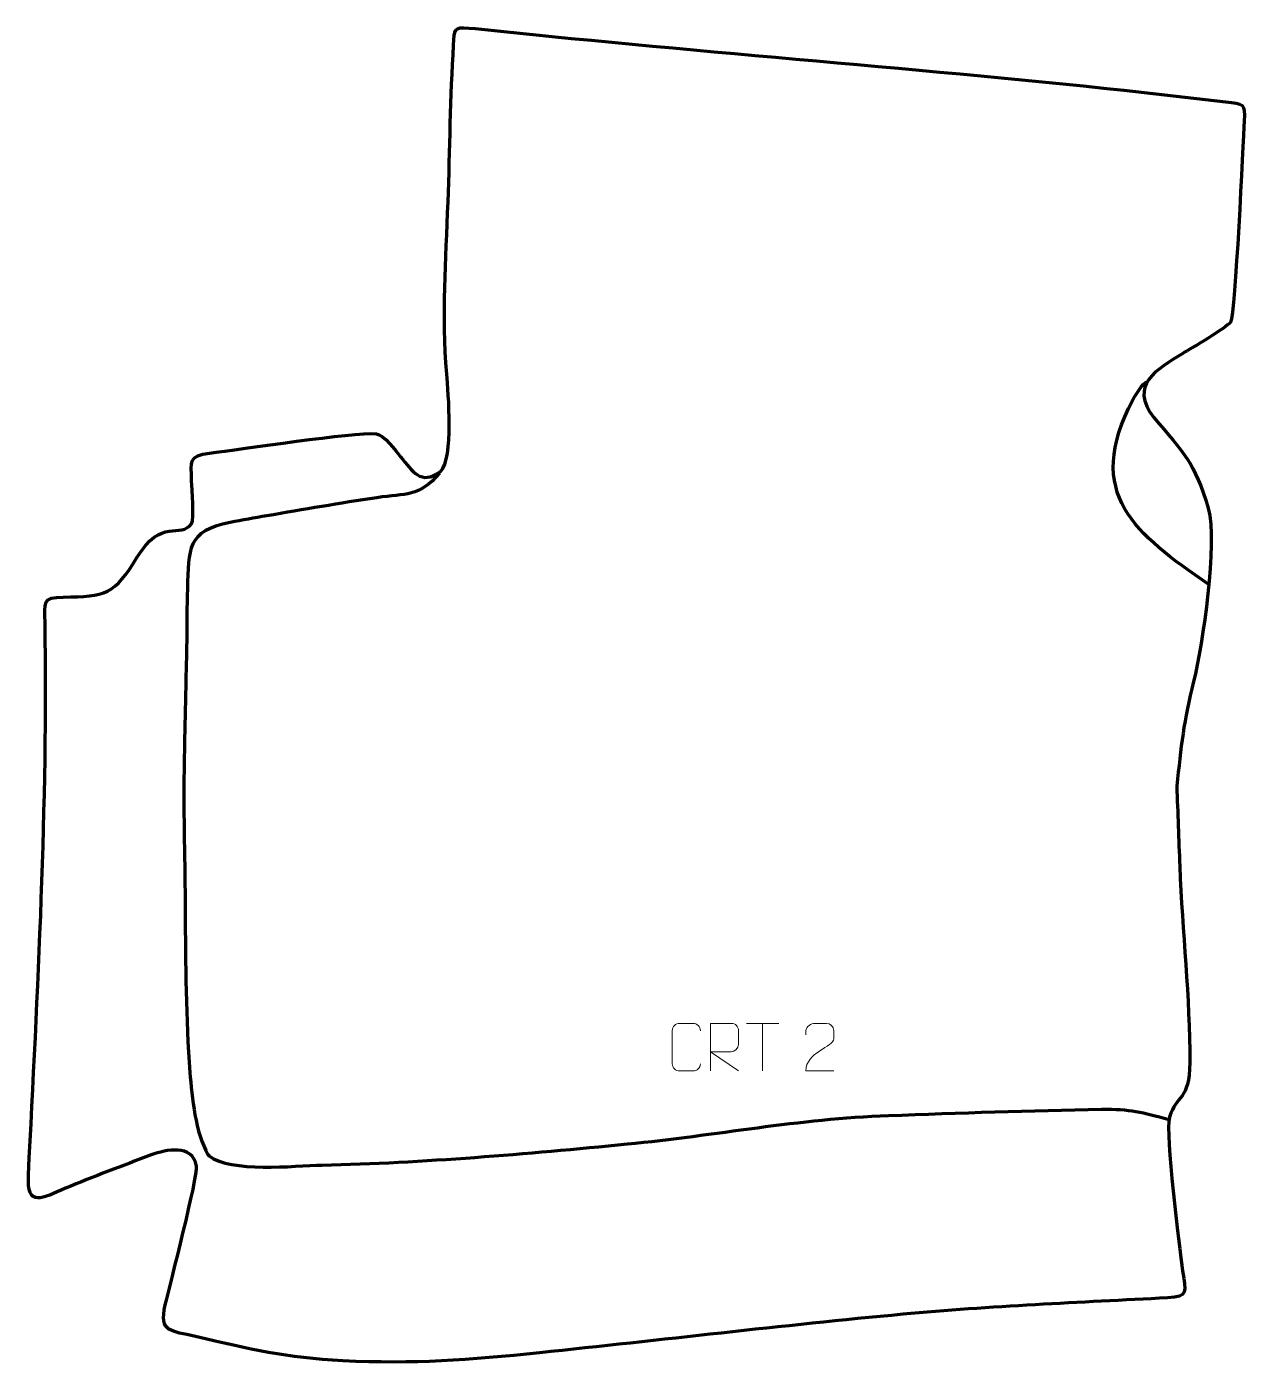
# Model space of a CAD drawing. Header units: millimetres. Extents: x -612 to 27, y 135 to 836.
import ezdxf

# ---------------------------------------------------------------- set-up
doc = ezdxf.new("R2010")
doc.units = ezdxf.units.MM
doc.header["$MEASUREMENT"] = 0
doc.layers.add('layer 1', color=7, linetype='Continuous')
doc.layers.add('layer 2', color=7, linetype='Continuous')

msp = doc.modelspace()

# ---------------------------------------------------------------- linework, layer by layer
at = {"layer": 'layer 1', "color": 142, "lineweight": 158}
for points, knots in [([(7.9566, 543.7213), (-30.6406, 570.0003), (-57.9984, 591.1845), (-31.8814, 640.5326), (-31.8814, 640.5326), (-31.1141, 641.9824), (-26.4586, 649.8259), (-24.7234, 649.7107), (-24.7234, 649.7107), (-24.5581, 649.6997), (-24.6594, 649.4567), (-24.6897, 649.38)], [0, 0, 0, 0, 0.25, 0.25, 0.25, 0.25, 0.5, 0.5, 0.5, 0.5, 1, 1, 1, 1]), ([(-395.4667, 602.0014), (-406.4655, 589.3368), (-412.7415, 591.5226), (-428.4079, 589.1778), (-428.4079, 589.1778), (-447.6395, 586.2995), (-466.8601, 582.9237), (-486.0347, 579.669), (-486.0347, 579.669), (-492.462, 578.574), (-498.8582, 577.414), (-505.2576, 576.1658), (-505.2576, 576.1658), (-528.1303, 571.6705), (-526.8967, 562.4302), (-527.6319, 541.4369), (-527.6319, 541.4369), (-527.9607, 532.0497), (-527.8806, 522.6425), (-528.0272, 513.2491), (-528.0272, 513.2491), (-528.0272, 513.2491), (-528.0526, 511.7756), (-528.0526, 511.7756), (-528.0526, 511.7756), (-528.2325, 503.3333), (-528.4045, 494.8913), (-528.604, 486.4495), (-528.604, 486.4495), (-528.9277, 473.0529), (-529.2063, 459.6584), (-529.4013, 446.2592), (-529.4013, 446.2592), (-529.746, 422.0926), (-528.8842, 397.2987), (-528.7888, 373.0024), (-528.7888, 373.0024), (-528.6771, 344.6063), (-528.4808, 316.1933), (-526.3301, 287.8642), (-526.3301, 287.8642), (-525.3296, 274.9455), (-523.3855, 255.9748), (-516.8513, 244.7188), (-516.8513, 244.7188), (-516.8513, 244.7188), (-516.271, 244.1322), (-516.271, 244.1322), (-516.271, 244.1322), (-504.775, 235.1585), (-472.0732, 238.8954), (-456.9803, 239.2154), (-456.9803, 239.2154), (-403.9924, 240.4245), (-349.7407, 245.1914), (-296.9567, 250.321), (-296.9567, 250.321), (-250.7976, 254.8068), (-206.9141, 263.5767), (-160.1019, 265.2475), (-160.1019, 265.2475), (-122.8425, 266.5774), (-85.5892, 267.8976), (-48.3097, 268.5272), (-48.3097, 268.5272), (-33.2642, 268.7721), (-27.1274, 266.9469), (-12.915, 263.1069)], [0, 0, 0, 0, 0.05555556, 0.05555556, 0.05555556, 0.05555556, 0.11111111, 0.11111111, 0.11111111, 0.11111111, 0.16666667, 0.16666667, 0.16666667, 0.16666667, 0.22222222, 0.22222222, 0.22222222, 0.22222222, 0.27777778, 0.27777778, 0.27777778, 0.27777778, 0.33333333, 0.33333333, 0.33333333, 0.33333333, 0.38888889, 0.38888889, 0.38888889, 0.38888889, 0.44444444, 0.44444444, 0.44444444, 0.44444444, 0.5, 0.5, 0.5, 0.5, 0.55555556, 0.55555556, 0.55555556, 0.55555556, 0.61111111, 0.61111111, 0.61111111, 0.61111111, 0.66666667, 0.66666667, 0.66666667, 0.66666667, 0.72222222, 0.72222222, 0.72222222, 0.72222222, 0.77777778, 0.77777778, 0.77777778, 0.77777778, 0.83333333, 0.83333333, 0.83333333, 0.83333333, 0.88888889, 0.88888889, 0.88888889, 0.88888889, 1, 1, 1, 1])]:
    msp.add_open_spline(points, degree=3, knots=knots, dxfattribs=at)
at = {"layer": 'layer 2', "color": 242, "lineweight": 158}
msp.add_open_spline([(-8.8949, 437.9263), (-6.7429, 458.3365), (-5.2498, 472.6264), (-0.045, 492.751), (-0.045, 492.751), (4.7126, 512.4609), (12.6351, 565.2797), (7.5791, 583.7133), (7.5791, 583.7133), (0.5201, 607.4503), (-5.3947, 613.124), (-20.9797, 631.1757), (-20.9797, 631.1757), (-34.0188, 648.4893), (-19.8518, 656.1525), (-5.7779, 664.7966), (-5.7779, 664.7966), (-1.2693, 667.5627), (17.0832, 678.0815), (19.272, 681.2742), (19.272, 681.2742), (21.8204, 684.9913), (25.8089, 775.8263), (26.4476, 786.604), (26.4476, 786.604), (27.0049, 796.0009), (26.2634, 795.5905), (16.5728, 796.7606), (16.5728, 796.7606), (-96.375, 810.3991), (-212.9287, 818.9699), (-326.4892, 830.0253), (-326.4892, 830.0253), (-344.2971, 831.7605), (-362.4111, 833.8855), (-380.1685, 835.4364), (-380.1685, 835.4364), (-387.9441, 836.1156), (-387.5537, 834.7243), (-388.0743, 826.4925), (-388.0743, 826.4925), (-389.781, 799.5097), (-389.9759, 771.465), (-390.9727, 744.3457), (-390.9727, 744.3457), (-392.1743, 712.9772), (-394.2187, 685.5675), (-391.7035, 653.9474), (-391.7035, 653.9474), (-390.9096, 643.9108), (-387.7705, 609.9956), (-394.9655, 602.9224), (-394.9655, 602.9224), (-405.2316, 595.382), (-409.613, 603.0971), (-415.8413, 610.5414), (-415.8413, 610.5414), (-418.4595, 613.6708), (-424.506, 622.218), (-428.7341, 622.66), (-428.7341, 622.66), (-440.1043, 623.8484), (-499.7015, 614.3712), (-516.0233, 612.5785), (-516.0233, 612.5785), (-527.0193, 610.9816), (-525.7282, 608.8464), (-525.4251, 597.8426), (-525.4251, 597.8426), (-525.2634, 593.851), (-523.9586, 578.0385), (-525.4976, 575.4433), (-525.4976, 575.4433), (-531.2653, 567.6098), (-541.4759, 579.0575), (-554.1195, 557.7843), (-554.1195, 557.7843), (-565.7266, 538.4595), (-570.6105, 537.1914), (-592.8158, 537.0753), (-592.8158, 537.0753), (-603.6733, 537.0185), (-602.4335, 534.2518), (-602.2632, 523.7161), (-602.2632, 523.7161), (-600.7368, 429.2064), (-606.155, 328.9252), (-610.984, 234.0793), (-610.984, 234.0793), (-611.8797, 216.4879), (-603.6963, 221.9475), (-591.5193, 227.0654), (-591.5193, 227.0654), (-576.874, 233.1875), (-561.4925, 238.9717), (-546.6044, 244.5445), (-546.6044, 244.5445), (-538.6469, 247.3687), (-525.0732, 250.4202), (-522.929, 238.7335), (-522.929, 238.7335), (-521.9243, 233.2574), (-536.7534, 176.3624), (-539.2818, 165.9787), (-539.2818, 165.9787), (-542.4632, 151.1662), (-536.2618, 152.4329), (-523.4323, 149.395), (-523.4323, 149.395), (-495.0455, 142.5776), (-475.6466, 138.1486), (-446.1089, 136.6068), (-446.1089, 136.6068), (-409.0664, 134.8088), (-379.6944, 136.9702), (-343.0198, 140.805), (-343.0198, 140.805), (-279.5846, 147.4473), (-215.9825, 155.0954), (-152.5129, 161.0022), (-152.5129, 161.0022), (-107.1125, 165.2276), (-59.4006, 167.2217), (-13.6955, 169.6122), (-13.6955, 169.6122), (-2.3161, 170.2073), (-4.389, 172.6106), (-5.8148, 183.7163), (-5.8148, 183.7163), (-7.472, 197.0084), (-15.2469, 255.5422), (-12.6625, 264.3317), (-12.6625, 264.3317), (-9.1023, 276.4392), (-2.2429, 272.6925), (-2.1111, 293.0145), (-2.1111, 293.0145), (-1.9433, 327.0505), (-6.0723, 361.6772), (-7.3492, 395.9116), (-7.3492, 395.9116), (-7.8715, 409.9161), (-8.3797, 423.9215), (-8.8949, 437.9263)], degree=3, knots=[0, 0, 0, 0, 0.02702703, 0.02702703, 0.02702703, 0.02702703, 0.05405405, 0.05405405, 0.05405405, 0.05405405, 0.08108108, 0.08108108, 0.08108108, 0.08108108, 0.10810811, 0.10810811, 0.10810811, 0.10810811, 0.13513514, 0.13513514, 0.13513514, 0.13513514, 0.16216216, 0.16216216, 0.16216216, 0.16216216, 0.18918919, 0.18918919, 0.18918919, 0.18918919, 0.21621622, 0.21621622, 0.21621622, 0.21621622, 0.24324324, 0.24324324, 0.24324324, 0.24324324, 0.27027027, 0.27027027, 0.27027027, 0.27027027, 0.2972973, 0.2972973, 0.2972973, 0.2972973, 0.32432432, 0.32432432, 0.32432432, 0.32432432, 0.35135135, 0.35135135, 0.35135135, 0.35135135, 0.37837838, 0.37837838, 0.37837838, 0.37837838, 0.40540541, 0.40540541, 0.40540541, 0.40540541, 0.43243243, 0.43243243, 0.43243243, 0.43243243, 0.45945946, 0.45945946, 0.45945946, 0.45945946, 0.48648649, 0.48648649, 0.48648649, 0.48648649, 0.51351351, 0.51351351, 0.51351351, 0.51351351, 0.54054054, 0.54054054, 0.54054054, 0.54054054, 0.56756757, 0.56756757, 0.56756757, 0.56756757, 0.59459459, 0.59459459, 0.59459459, 0.59459459, 0.62162162, 0.62162162, 0.62162162, 0.62162162, 0.64864865, 0.64864865, 0.64864865, 0.64864865, 0.67567568, 0.67567568, 0.67567568, 0.67567568, 0.7027027, 0.7027027, 0.7027027, 0.7027027, 0.72972973, 0.72972973, 0.72972973, 0.72972973, 0.75675676, 0.75675676, 0.75675676, 0.75675676, 0.78378378, 0.78378378, 0.78378378, 0.78378378, 0.81081081, 0.81081081, 0.81081081, 0.81081081, 0.83783784, 0.83783784, 0.83783784, 0.83783784, 0.86486486, 0.86486486, 0.86486486, 0.86486486, 0.89189189, 0.89189189, 0.89189189, 0.89189189, 0.91891892, 0.91891892, 0.91891892, 0.91891892, 0.94594595, 0.94594595, 0.94594595, 0.94594595, 1, 1, 1, 1], dxfattribs=at)
at = {"layer": 'layer 2', "color": 250, "lineweight": 9}
for points in [[(-258.6144, 292.4006), (-258.7542, 290.0772), (-260.4314, 288.5976), (-262.5791, 288.5868), (-262.5791, 288.5868), (-264.911, 288.5872), (-267.2429, 288.5872), (-269.5744, 288.5868), (-269.5744, 288.5868), (-271.4994, 288.4814), (-273.4715, 290.3659), (-273.4603, 292.3832), (-273.4603, 292.3832), (-273.4599, 298.1533), (-273.4599, 303.923), (-273.4603, 309.6923), (-273.4603, 309.6923), (-273.4561, 311.8304), (-271.7094, 313.5496), (-269.557, 313.5361), (-269.557, 313.5361), (-267.2313, 313.5361), (-264.9052, 313.5361), (-262.5791, 313.5361), (-262.5791, 313.5361), (-260.6325, 313.5716), (-258.6411, 312.0801), (-258.6144, 309.6425)], [(-253.3695, 288.5829), (-253.3695, 288.5829), (-253.3695, 313.5364), (-253.3695, 313.5364), (-253.3695, 313.5364), (-249.7747, 313.5364), (-246.1792, 313.5364), (-242.584, 313.5364), (-242.584, 313.5364), (-240.2587, 313.4987), (-238.7014, 312.0087), (-238.7055, 309.6423), (-238.7055, 309.6423), (-238.7059, 307.6068), (-238.7059, 304.5474), (-238.7055, 302.5114), (-238.7055, 302.5114), (-238.712, 300.6359), (-240.5243, 298.6941), (-242.5338, 298.675), (-242.5338, 298.675), (-242.5338, 298.675), (-253.3695, 298.675), (-253.3695, 298.675), (-253.3695, 298.675), (-253.3695, 298.675), (-238.7148, 288.5829), (-238.7148, 288.5829)], [(-188.666, 288.5725), (-193.5804, 288.5728), (-198.4948, 288.5728), (-203.4089, 288.5725), (-203.4089, 288.5725), (-203.4089, 298.5048), (-188.7579, 301.146), (-188.666, 305.4563), (-188.666, 305.4563), (-188.6663, 306.8804), (-188.6663, 308.3041), (-188.666, 309.7274), (-188.666, 309.7274), (-188.6829, 311.8045), (-190.8057, 313.5293), (-192.4767, 313.5466), (-192.4767, 313.5466), (-194.5499, 313.5462), (-196.6228, 313.5462), (-198.6952, 313.5466), (-198.6952, 313.5466), (-200.5173, 313.5631), (-203.342, 311.771), (-203.4089, 309.6774), (-203.4089, 309.6774), (-203.4089, 309.6774), (-203.4089, 307.6226), (-203.4089, 307.6226)]]:
    msp.add_open_spline(points, degree=3, knots=[0, 0, 0, 0, 0.125, 0.125, 0.125, 0.125, 0.25, 0.25, 0.25, 0.25, 0.375, 0.375, 0.375, 0.375, 0.5, 0.5, 0.5, 0.5, 0.625, 0.625, 0.625, 0.625, 0.75, 0.75, 0.75, 0.75, 1, 1, 1, 1], dxfattribs=at)
for points in [[(-234.531, 313.5129), (-234.531, 313.5129), (-217.5438, 313.5129), (-217.5438, 313.5129)], [(-226.0372, 288.5829), (-226.0372, 288.5829), (-226.0372, 313.5364), (-226.0372, 313.5364)]]:
    msp.add_open_spline(points, degree=3, dxfattribs=at)

doc.saveas('drawing.dxf')
